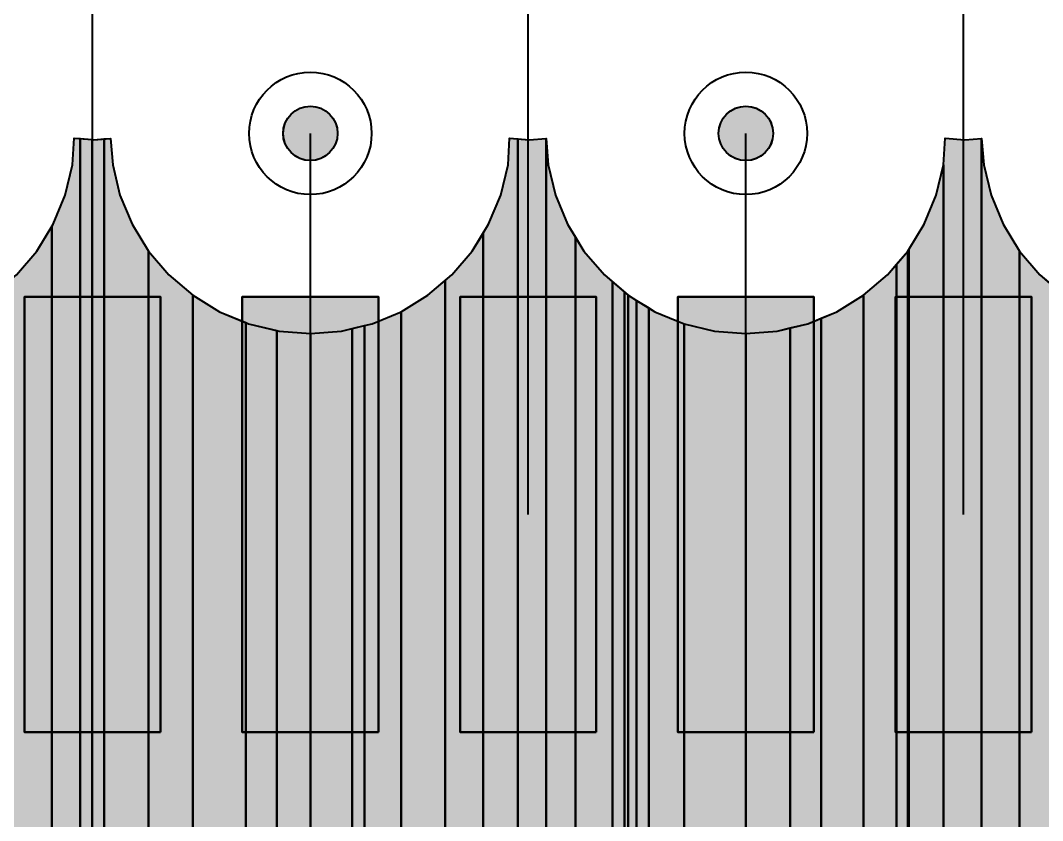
# Model space of a CAD drawing. Header units: millimetres. Extents: x 3.8 to 71.6, y 3.7 to 38.5.
# Drawn here: x 33.435 to 37.19, y 26.345 to 29.285 of the extents above; entities that cross this region are included whole.
import ezdxf

# ---------------------------------------------------------------- set-up
doc = ezdxf.new("R2010")
doc.units = ezdxf.units.MM
for name, color, linetype in [('bottom_copper', 7, 'Continuous'), ('drill_plated', 7, 'Continuous'), ('top_copper', 7, 'Continuous')]:
    doc.layers.add(name, color=color, linetype=linetype)

# ---------------------------------------------------------------- blocks, each defined once
blk = doc.blocks.new('Block34524')
at = {"layer": 'top_copper', "lineweight": 40}
for points in [[(0.2231, 17.7709), (0.1066, 17.7989), (0.0831, 17.8007), (0.0831, 24.6287), (0.0889, 24.7261), (0.1609, 24.7204), (0.2231, 24.7253), (0.2231, 17.7709)], [(0.3621, 17.7184), (0.2526, 17.7638), (0.2231, 17.7709), (0.2231, 24.7253), (0.2307, 24.6287), (0.2576, 24.5165), (0.3018, 24.4099), (0.3621, 24.3115), (0.3621, 17.7184)], [(0.0831, 17.8007), (-0.0431, 17.8106), (-0.0446, 17.8105), (-0.0446, 24.3175), (0.012, 24.4099), (0.0562, 24.5165), (0.0831, 24.6287), (0.0831, 17.8007)], [(0.5194, 17.6279), (0.3913, 17.7063), (0.3621, 17.7184), (0.3621, 24.3115), (0.437, 24.2238), (0.5194, 24.1534), (0.5194, 17.6279)]]:
    blk.add_hatch(color=7, dxfattribs=at).paths.add_polyline_path(points, flags=0)
at = {"layer": 'top_copper', "color": 7, "lineweight": 40}
for points in [[(0.2231, 17.7709), (0.1066, 17.7989), (0.0831, 17.8007), (0.0831, 24.6287), (0.0889, 24.7261), (0.1609, 24.7204), (0.2231, 24.7253), (0.2231, 17.7709)], [(0.3621, 17.7184), (0.2526, 17.7638), (0.2231, 17.7709), (0.2231, 24.7253), (0.2307, 24.6287), (0.2576, 24.5165), (0.3018, 24.4099), (0.3621, 24.3115), (0.3621, 17.7184)], [(0.0831, 17.8007), (-0.0431, 17.8106), (-0.0446, 17.8105), (-0.0446, 24.3175), (0.012, 24.4099), (0.0562, 24.5165), (0.0831, 24.6287), (0.0831, 17.8007)], [(0.5194, 17.6279), (0.3913, 17.7063), (0.3621, 17.7184), (0.3621, 24.3115), (0.437, 24.2238), (0.5194, 24.1534), (0.5194, 17.6279)]]:
    blk.add_lwpolyline(points, close=True, dxfattribs=at)
blk = doc.blocks.new('Block35240')
at = {"layer": 'top_copper', "lineweight": 40}
for points in [[(0.8474, 17.8102), (0.8066, 17.807), (0.8066, 24.2637), (0.8474, 24.3115), (0.8474, 17.8102)], [(0.8511, 17.8105), (0.8474, 17.8102), (0.8474, 24.3115), (0.8511, 24.3175), (0.8511, 17.8105)], [(0.8066, 17.807), (0.7029, 17.7989), (0.6848, 17.7945), (0.6848, 24.1489), (0.7725, 24.2238), (0.8066, 24.2637), (0.8066, 17.807)], [(0.6848, 17.7945), (0.5569, 17.7638), (0.5293, 17.7524), (0.5293, 24.0649), (0.5864, 24.0886), (0.6848, 24.1489), (0.6848, 17.7945)], [(-0.1043, 15.8072), (-0.1474, 15.8106), (-0.1489, 15.8105), (-0.1489, 24.13), (-0.1043, 24.1027), (-0.1043, 15.8072)], [(0.0254, 17.3296), (0, 17.2881), (-0.0575, 17.1494), (-0.0926, 17.0034), (-0.1043, 16.8537), (-0.1043, 24.1027), (-0.0812, 24.0886), (0.0254, 24.0444), (0.0254, 17.3296)], [(0.2526, 17.5959), (0.1759, 17.5304), (0.0784, 17.4162), (0.0254, 17.3296), (0.0254, 24.0444), (0.1376, 24.0175), (0.2526, 24.0084), (0.2526, 17.5959)], [(0.5293, 17.7524), (0.4182, 17.7063), (0.4151, 17.7044), (0.4151, 24.0289), (0.4798, 24.0444), (0.5293, 24.0649), (0.5293, 17.7524)], [(0.4151, 17.7044), (0.2901, 17.6279), (0.2526, 17.5959), (0.2526, 24.0084), (0.3676, 24.0175), (0.4151, 24.0289), (0.4151, 17.7044)]]:
    blk.add_hatch(color=7, dxfattribs=at).paths.add_polyline_path(points, flags=0)
at = {"layer": 'top_copper', "color": 7, "lineweight": 40}
for points in [[(0.8474, 17.8102), (0.8066, 17.807), (0.8066, 24.2637), (0.8474, 24.3115), (0.8474, 17.8102)], [(0.8511, 17.8105), (0.8474, 17.8102), (0.8474, 24.3115), (0.8511, 24.3175), (0.8511, 17.8105)], [(0.8066, 17.807), (0.7029, 17.7989), (0.6848, 17.7945), (0.6848, 24.1489), (0.7725, 24.2238), (0.8066, 24.2637), (0.8066, 17.807)], [(0.6848, 17.7945), (0.5569, 17.7638), (0.5293, 17.7524), (0.5293, 24.0649), (0.5864, 24.0886), (0.6848, 24.1489), (0.6848, 17.7945)], [(-0.1043, 15.8072), (-0.1474, 15.8106), (-0.1489, 15.8105), (-0.1489, 24.13), (-0.1043, 24.1027), (-0.1043, 15.8072)], [(0.0254, 17.3296), (0, 17.2881), (-0.0575, 17.1494), (-0.0926, 17.0034), (-0.1043, 16.8537), (-0.1043, 24.1027), (-0.0812, 24.0886), (0.0254, 24.0444), (0.0254, 17.3296)], [(0.2526, 17.5959), (0.1759, 17.5304), (0.0784, 17.4162), (0.0254, 17.3296), (0.0254, 24.0444), (0.1376, 24.0175), (0.2526, 24.0084), (0.2526, 17.5959)], [(0.5293, 17.7524), (0.4182, 17.7063), (0.4151, 17.7044), (0.4151, 24.0289), (0.4798, 24.0444), (0.5293, 24.0649), (0.5293, 17.7524)], [(0.4151, 17.7044), (0.2901, 17.6279), (0.2526, 17.5959), (0.2526, 24.0084), (0.3676, 24.0175), (0.4151, 24.0289), (0.4151, 17.7044)]]:
    blk.add_lwpolyline(points, close=True, dxfattribs=at)
blk = doc.blocks.new('Block36083')
at = {"layer": 'top_copper', "lineweight": 40}
for points in [[(0.5194, 17.6279), (0.3913, 17.7063), (0.3913, 24.3761), (0.412, 24.4099), (0.4562, 24.5165), (0.4831, 24.6287), (0.4889, 24.7261), (0.5194, 24.7237), (0.5194, 17.6279)], [(0.6231, 17.5394), (0.5194, 17.6279), (0.5194, 24.7237), (0.5609, 24.7204), (0.6231, 24.7253), (0.6231, 17.5394)], [(0.7311, 17.4162), (0.6336, 17.5304), (0.6231, 17.5394), (0.6231, 24.7253), (0.6307, 24.6287), (0.6576, 24.5165), (0.7018, 24.4099), (0.7311, 24.3621), (0.7311, 17.4162)], [(0.3913, 17.7063), (0.2526, 17.7638), (0.2526, 24.2031), (0.2768, 24.2238), (0.3517, 24.3115), (0.3913, 24.3761), (0.3913, 17.7063)], [(0.867, 17.1494), (0.8095, 17.2881), (0.7311, 17.4162), (0.7311, 24.3621), (0.7621, 24.3115), (0.837, 24.2238), (0.867, 24.1982), (0.867, 17.1494)], [(0.2526, 17.7638), (0.1066, 17.7989), (0.0907, 17.8001), (0.0907, 24.0886), (0.1891, 24.1489), (0.2526, 24.2031), (0.2526, 17.7638)], [(0.9109, 16.8537), (0.9021, 17.0034), (0.867, 17.1494), (0.867, 24.1982), (0.9109, 24.1607), (0.9109, 16.8537)], [(0.9247, 15.8081), (0.9109, 15.807), (0.9109, 24.1607), (0.9247, 24.1489), (0.9247, 15.8081)], [(0.9554, 15.8105), (0.9247, 15.8081), (0.9247, 24.1489), (0.9554, 24.13), (0.9554, 15.8105)], [(0.0907, 17.8001), (-0.0431, 17.8106), (-0.0446, 17.8105), (-0.0446, 24.0375), (-0.0159, 24.0444), (0.0907, 24.0886), (0.0907, 17.8001)]]:
    blk.add_hatch(color=7, dxfattribs=at).paths.add_polyline_path(points, flags=0)
at = {"layer": 'top_copper', "color": 7, "lineweight": 40}
for points in [[(0.5194, 17.6279), (0.3913, 17.7063), (0.3913, 24.3761), (0.412, 24.4099), (0.4562, 24.5165), (0.4831, 24.6287), (0.4889, 24.7261), (0.5194, 24.7237), (0.5194, 17.6279)], [(0.6231, 17.5394), (0.5194, 17.6279), (0.5194, 24.7237), (0.5609, 24.7204), (0.6231, 24.7253), (0.6231, 17.5394)], [(0.7311, 17.4162), (0.6336, 17.5304), (0.6231, 17.5394), (0.6231, 24.7253), (0.6307, 24.6287), (0.6576, 24.5165), (0.7018, 24.4099), (0.7311, 24.3621), (0.7311, 17.4162)], [(0.3913, 17.7063), (0.2526, 17.7638), (0.2526, 24.2031), (0.2768, 24.2238), (0.3517, 24.3115), (0.3913, 24.3761), (0.3913, 17.7063)], [(0.867, 17.1494), (0.8095, 17.2881), (0.7311, 17.4162), (0.7311, 24.3621), (0.7621, 24.3115), (0.837, 24.2238), (0.867, 24.1982), (0.867, 17.1494)], [(0.2526, 17.7638), (0.1066, 17.7989), (0.0907, 17.8001), (0.0907, 24.0886), (0.1891, 24.1489), (0.2526, 24.2031), (0.2526, 17.7638)], [(0.9109, 16.8537), (0.9021, 17.0034), (0.867, 17.1494), (0.867, 24.1982), (0.9109, 24.1607), (0.9109, 16.8537)], [(0.9247, 15.8081), (0.9109, 15.807), (0.9109, 24.1607), (0.9247, 24.1489), (0.9247, 15.8081)], [(0.9554, 15.8105), (0.9247, 15.8081), (0.9247, 24.1489), (0.9554, 24.13), (0.9554, 15.8105)], [(0.0907, 17.8001), (-0.0431, 17.8106), (-0.0446, 17.8105), (-0.0446, 24.0375), (-0.0159, 24.0444), (0.0907, 24.0886), (0.0907, 17.8001)]]:
    blk.add_lwpolyline(points, close=True, dxfattribs=at)
blk = doc.blocks.new('Block37007')
at = {"layer": 'top_copper', "lineweight": 40}
for points in [[(-0.0576, 15.8072), (-0.1007, 15.8106), (-0.1022, 15.8105), (-0.1022, 24.7209), (-0.0967, 24.7204), (-0.0576, 24.7235), (-0.0576, 15.8072)], [(0.1045, 17.3825), (0.0467, 17.2881), (-0.0108, 17.1494), (-0.0459, 17.0034), (-0.0576, 16.8537), (-0.0576, 24.7235), (-0.0345, 24.7253), (-0.0269, 24.6287), (0, 24.5165), (0.0442, 24.4099), (0.1045, 24.3115), (0.1045, 17.3825)], [(0.2671, 17.5684), (0.2226, 17.5304), (0.1251, 17.4162), (0.1045, 17.3825), (0.1045, 24.3115), (0.1794, 24.2238), (0.2671, 24.1489), (0.2671, 17.5684)], [(0.4618, 17.7044), (0.3368, 17.6279), (0.2671, 17.5684), (0.2671, 24.1489), (0.3655, 24.0886), (0.4618, 24.0487), (0.4618, 17.7044)], [(0.576, 17.7524), (0.4649, 17.7063), (0.4618, 17.7044), (0.4618, 24.0487), (0.4721, 24.0444), (0.576, 24.0195), (0.576, 17.7524)], [(0.8978, 17.8105), (0.8533, 17.807), (0.8533, 24.0268), (0.8978, 24.0375), (0.8978, 17.8105)], [(0.6993, 17.7868), (0.6036, 17.7638), (0.576, 17.7524), (0.576, 24.0195), (0.5843, 24.0175), (0.6993, 24.0084), (0.6993, 17.7868)], [(0.8533, 17.807), (0.7496, 17.7989), (0.6993, 17.7868), (0.6993, 24.0084), (0.8143, 24.0175), (0.8533, 24.0268), (0.8533, 17.807)]]:
    blk.add_hatch(color=7, dxfattribs=at).paths.add_polyline_path(points, flags=0)
at = {"layer": 'top_copper', "color": 7, "lineweight": 40}
for points in [[(-0.0576, 15.8072), (-0.1007, 15.8106), (-0.1022, 15.8105), (-0.1022, 24.7209), (-0.0967, 24.7204), (-0.0576, 24.7235), (-0.0576, 15.8072)], [(0.1045, 17.3825), (0.0467, 17.2881), (-0.0108, 17.1494), (-0.0459, 17.0034), (-0.0576, 16.8537), (-0.0576, 24.7235), (-0.0345, 24.7253), (-0.0269, 24.6287), (0, 24.5165), (0.0442, 24.4099), (0.1045, 24.3115), (0.1045, 17.3825)], [(0.2671, 17.5684), (0.2226, 17.5304), (0.1251, 17.4162), (0.1045, 17.3825), (0.1045, 24.3115), (0.1794, 24.2238), (0.2671, 24.1489), (0.2671, 17.5684)], [(0.4618, 17.7044), (0.3368, 17.6279), (0.2671, 17.5684), (0.2671, 24.1489), (0.3655, 24.0886), (0.4618, 24.0487), (0.4618, 17.7044)], [(0.576, 17.7524), (0.4649, 17.7063), (0.4618, 17.7044), (0.4618, 24.0487), (0.4721, 24.0444), (0.576, 24.0195), (0.576, 17.7524)], [(0.8978, 17.8105), (0.8533, 17.807), (0.8533, 24.0268), (0.8978, 24.0375), (0.8978, 17.8105)], [(0.6993, 17.7868), (0.6036, 17.7638), (0.576, 17.7524), (0.576, 24.0195), (0.5843, 24.0175), (0.6993, 24.0084), (0.6993, 17.7868)], [(0.8533, 17.807), (0.7496, 17.7989), (0.6993, 17.7868), (0.6993, 24.0084), (0.8143, 24.0175), (0.8533, 24.0268), (0.8533, 17.807)]]:
    blk.add_lwpolyline(points, close=True, dxfattribs=at)
blk = doc.blocks.new('Block38481')
at = {"layer": 'top_copper', "lineweight": 40}
for points in [[(0.9109, 16.8537), (0.9021, 17.0034), (0.867, 17.1494), (0.8095, 17.2881), (0.8072, 17.2919), (0.8072, 24.4021), (0.812, 24.4099), (0.8562, 24.5165), (0.8831, 24.6287), (0.8889, 24.7261), (0.9109, 24.7244), (0.9109, 16.8537)], [(0.9554, 15.8105), (0.9109, 15.807), (0.9109, 24.7244), (0.9554, 24.7209), (0.9554, 15.8105)], [(0.8072, 17.2919), (0.7311, 17.4162), (0.6336, 17.5304), (0.6336, 24.1869), (0.6768, 24.2238), (0.7517, 24.3115), (0.8072, 24.4021), (0.8072, 17.2919)]]:
    blk.add_hatch(color=7, dxfattribs=at).paths.add_polyline_path(points, flags=0)
at = {"layer": 'top_copper', "color": 7, "lineweight": 40}
for points in [[(0.9109, 16.8537), (0.9021, 17.0034), (0.867, 17.1494), (0.8095, 17.2881), (0.8072, 17.2919), (0.8072, 24.4021), (0.812, 24.4099), (0.8562, 24.5165), (0.8831, 24.6287), (0.8889, 24.7261), (0.9109, 24.7244), (0.9109, 16.8537)], [(0.9554, 15.8105), (0.9109, 15.807), (0.9109, 24.7244), (0.9554, 24.7209), (0.9554, 15.8105)], [(0.8072, 17.2919), (0.7311, 17.4162), (0.6336, 17.5304), (0.6336, 24.1869), (0.6768, 24.2238), (0.7517, 24.3115), (0.8072, 24.4021), (0.8072, 17.2919)]]:
    blk.add_lwpolyline(points, close=True, dxfattribs=at)

msp = doc.modelspace()

# ---------------------------------------------------------------- hatches: boundary and pattern name
at = {"layer": 'bottom_copper', "lineweight": 40}
for points in [[(34.5981, 28.8505), (34.5924, 28.8317), (34.5831, 28.8144), (34.5707, 28.7993), (34.5556, 28.7869), (34.5383, 28.7776), (34.5195, 28.7719), (34.5, 28.77), (34.4805, 28.7719), (34.4617, 28.7776), (34.4444, 28.7869), (34.4293, 28.7993), (34.4169, 28.8144), (34.4076, 28.8317), (34.4019, 28.8505), (34.4, 28.87), (34.4019, 28.8895), (34.4076, 28.9083), (34.4169, 28.9256), (34.4293, 28.9407), (34.4444, 28.9531), (34.4617, 28.9624), (34.4805, 28.9681), (34.5, 28.97), (34.5195, 28.9681), (34.5383, 28.9624), (34.5556, 28.9531), (34.5707, 28.9407), (34.5831, 28.9256), (34.5924, 28.9083), (34.5981, 28.8895), (34.6, 28.87), (34.5981, 28.8505)], [(36.1981, 28.8505), (36.1924, 28.8317), (36.1831, 28.8144), (36.1707, 28.7993), (36.1556, 28.7869), (36.1383, 28.7776), (36.1195, 28.7719), (36.1, 28.77), (36.0805, 28.7719), (36.0617, 28.7776), (36.0444, 28.7869), (36.0293, 28.7993), (36.0169, 28.8144), (36.0076, 28.8317), (36.0019, 28.8505), (36, 28.87), (36.0019, 28.8895), (36.0076, 28.9083), (36.0169, 28.9256), (36.0293, 28.9407), (36.0444, 28.9531), (36.0617, 28.9624), (36.0805, 28.9681), (36.1, 28.97), (36.1195, 28.9681), (36.1383, 28.9624), (36.1556, 28.9531), (36.1707, 28.9407), (36.1831, 28.9256), (36.1924, 28.9083), (36.1981, 28.8895), (36.2, 28.87), (36.1981, 28.8505)], [(33.95, 26.67), (33.45, 26.67), (33.45, 28.27), (33.95, 28.27), (33.95, 26.67)], [(34.75, 26.67), (34.25, 26.67), (34.25, 28.27), (34.75, 28.27), (34.75, 26.67)], [(35.55, 26.67), (35.05, 26.67), (35.05, 28.27), (35.55, 28.27), (35.55, 26.67)], [(36.35, 26.67), (35.85, 26.67), (35.85, 28.27), (36.35, 28.27), (36.35, 26.67)], [(37.15, 26.67), (36.65, 26.67), (36.65, 28.27), (37.15, 28.27), (37.15, 26.67)]]:
    msp.add_hatch(color=7, dxfattribs=at).paths.add_polyline_path(points, flags=0)
at = {"layer": 'drill_plated', "lineweight": 40}
for points in [[(34.5981, 28.8505), (34.5924, 28.8317), (34.5831, 28.8144), (34.5707, 28.7993), (34.5556, 28.7869), (34.5383, 28.7776), (34.5195, 28.7719), (34.5, 28.77), (34.4805, 28.7719), (34.4617, 28.7776), (34.4444, 28.7869), (34.4293, 28.7993), (34.4169, 28.8144), (34.4076, 28.8317), (34.4019, 28.8505), (34.4, 28.87), (34.4019, 28.8895), (34.4076, 28.9083), (34.4169, 28.9256), (34.4293, 28.9407), (34.4444, 28.9531), (34.4617, 28.9624), (34.4805, 28.9681), (34.5, 28.97), (34.5195, 28.9681), (34.5383, 28.9624), (34.5556, 28.9531), (34.5707, 28.9407), (34.5831, 28.9256), (34.5924, 28.9083), (34.5981, 28.8895), (34.6, 28.87), (34.5981, 28.8505)], [(36.1981, 28.8505), (36.1924, 28.8317), (36.1831, 28.8144), (36.1707, 28.7993), (36.1556, 28.7869), (36.1383, 28.7776), (36.1195, 28.7719), (36.1, 28.77), (36.0805, 28.7719), (36.0617, 28.7776), (36.0444, 28.7869), (36.0293, 28.7993), (36.0169, 28.8144), (36.0076, 28.8317), (36.0019, 28.8505), (36, 28.87), (36.0019, 28.8895), (36.0076, 28.9083), (36.0169, 28.9256), (36.0293, 28.9407), (36.0444, 28.9531), (36.0617, 28.9624), (36.0805, 28.9681), (36.1, 28.97), (36.1195, 28.9681), (36.1383, 28.9624), (36.1556, 28.9531), (36.1707, 28.9407), (36.1831, 28.9256), (36.1924, 28.9083), (36.1981, 28.8895), (36.2, 28.87), (36.1981, 28.8505)]]:
    msp.add_hatch(color=7, dxfattribs=at).paths.add_polyline_path(points, flags=0)
at = {"layer": 'top_copper', "lineweight": 40}
for points in [[(34.5981, 28.8505), (34.5924, 28.8317), (34.5831, 28.8144), (34.5707, 28.7993), (34.5556, 28.7869), (34.5383, 28.7776), (34.5195, 28.7719), (34.5, 28.77), (34.4805, 28.7719), (34.4617, 28.7776), (34.4444, 28.7869), (34.4293, 28.7993), (34.4169, 28.8144), (34.4076, 28.8317), (34.4019, 28.8505), (34.4, 28.87), (34.4019, 28.8895), (34.4076, 28.9083), (34.4169, 28.9256), (34.4293, 28.9407), (34.4444, 28.9531), (34.4617, 28.9624), (34.4805, 28.9681), (34.5, 28.97), (34.5195, 28.9681), (34.5383, 28.9624), (34.5556, 28.9531), (34.5707, 28.9407), (34.5831, 28.9256), (34.5924, 28.9083), (34.5981, 28.8895), (34.6, 28.87), (34.5981, 28.8505)], [(36.1981, 28.8505), (36.1924, 28.8317), (36.1831, 28.8144), (36.1707, 28.7993), (36.1556, 28.7869), (36.1383, 28.7776), (36.1195, 28.7719), (36.1, 28.77), (36.0805, 28.7719), (36.0617, 28.7776), (36.0444, 28.7869), (36.0293, 28.7993), (36.0169, 28.8144), (36.0076, 28.8317), (36.0019, 28.8505), (36, 28.87), (36.0019, 28.8895), (36.0076, 28.9083), (36.0169, 28.9256), (36.0293, 28.9407), (36.0444, 28.9531), (36.0617, 28.9624), (36.0805, 28.9681), (36.1, 28.97), (36.1195, 28.9681), (36.1383, 28.9624), (36.1556, 28.9531), (36.1707, 28.9407), (36.1831, 28.9256), (36.1924, 28.9083), (36.1981, 28.8895), (36.2, 28.87), (36.1981, 28.8505)]]:
    msp.add_hatch(color=7, dxfattribs=at).paths.add_polyline_path(points, flags=0)

# ---------------------------------------------------------------- linework, layer by layer
at = {"layer": 'bottom_copper', "color": 7, "lineweight": 40}
for p, q in [((33.7, 27.47), (33.7, 29.578)), ((35.3, 27.47), (35.3, 29.578)), ((36.9, 27.47), (36.9, 29.578)), ((34.5, 27.47), (34.5, 28.87)), ((36.1, 27.47), (36.1, 28.87)), ((33.95, 28.27), (33.45, 28.27)), ((33.45, 28.27), (33.45, 26.67)), ((33.95, 26.67), (33.95, 28.27)), ((34.75, 28.27), (34.25, 28.27)), ((34.25, 28.27), (34.25, 26.67)), ((34.75, 26.67), (34.75, 28.27)), ((35.55, 28.27), (35.05, 28.27)), ((35.05, 28.27), (35.05, 26.67)), ((35.55, 26.67), (35.55, 28.27)), ((36.35, 28.27), (35.85, 28.27)), ((35.85, 28.27), (35.85, 26.67)), ((36.35, 26.67), (36.35, 28.27)), ((37.15, 28.27), (36.65, 28.27)), ((36.65, 28.27), (36.65, 26.67)), ((37.15, 26.67), (37.15, 28.27)), ((33.45, 26.67), (33.95, 26.67)), ((34.25, 26.67), (34.75, 26.67)), ((35.05, 26.67), (35.55, 26.67)), ((35.85, 26.67), (36.35, 26.67)), ((36.65, 26.67), (37.15, 26.67))]:
    msp.add_line(p, q, dxfattribs=at)
for points in [[(34.5981, 28.8505), (34.5924, 28.8317), (34.5831, 28.8144), (34.5707, 28.7993), (34.5556, 28.7869), (34.5383, 28.7776), (34.5195, 28.7719), (34.5, 28.77), (34.4805, 28.7719), (34.4617, 28.7776), (34.4444, 28.7869), (34.4293, 28.7993), (34.4169, 28.8144), (34.4076, 28.8317), (34.4019, 28.8505), (34.4, 28.87), (34.4019, 28.8895), (34.4076, 28.9083), (34.4169, 28.9256), (34.4293, 28.9407), (34.4444, 28.9531), (34.4617, 28.9624), (34.4805, 28.9681), (34.5, 28.97), (34.5195, 28.9681), (34.5383, 28.9624), (34.5556, 28.9531), (34.5707, 28.9407), (34.5831, 28.9256), (34.5924, 28.9083), (34.5981, 28.8895), (34.6, 28.87), (34.5981, 28.8505)], [(36.1981, 28.8505), (36.1924, 28.8317), (36.1831, 28.8144), (36.1707, 28.7993), (36.1556, 28.7869), (36.1383, 28.7776), (36.1195, 28.7719), (36.1, 28.77), (36.0805, 28.7719), (36.0617, 28.7776), (36.0444, 28.7869), (36.0293, 28.7993), (36.0169, 28.8144), (36.0076, 28.8317), (36.0019, 28.8505), (36, 28.87), (36.0019, 28.8895), (36.0076, 28.9083), (36.0169, 28.9256), (36.0293, 28.9407), (36.0444, 28.9531), (36.0617, 28.9624), (36.0805, 28.9681), (36.1, 28.97), (36.1195, 28.9681), (36.1383, 28.9624), (36.1556, 28.9531), (36.1707, 28.9407), (36.1831, 28.9256), (36.1924, 28.9083), (36.1981, 28.8895), (36.2, 28.87), (36.1981, 28.8505)], [(33.95, 26.67), (33.45, 26.67), (33.45, 28.27), (33.95, 28.27), (33.95, 26.67)], [(34.75, 26.67), (34.25, 26.67), (34.25, 28.27), (34.75, 28.27), (34.75, 26.67)], [(35.55, 26.67), (35.05, 26.67), (35.05, 28.27), (35.55, 28.27), (35.55, 26.67)], [(36.35, 26.67), (35.85, 26.67), (35.85, 28.27), (36.35, 28.27), (36.35, 26.67)], [(37.15, 26.67), (36.65, 26.67), (36.65, 28.27), (37.15, 28.27), (37.15, 26.67)]]:
    msp.add_lwpolyline(points, close=True, dxfattribs=at)
for centre, major_axis in [((34.5, 28.87), (0.225, 0)), ((36.1, 28.87), (0.225, 0)), ((34.5, 28.87), (0.1, 0)), ((36.1, 28.87), (0.1, 0))]:
    msp.add_ellipse(centre, major_axis=major_axis, ratio=1, dxfattribs=at)
at = {"layer": 'drill_plated', "color": 7, "lineweight": 40}
for points in [[(34.5981, 28.8505), (34.5924, 28.8317), (34.5831, 28.8144), (34.5707, 28.7993), (34.5556, 28.7869), (34.5383, 28.7776), (34.5195, 28.7719), (34.5, 28.77), (34.4805, 28.7719), (34.4617, 28.7776), (34.4444, 28.7869), (34.4293, 28.7993), (34.4169, 28.8144), (34.4076, 28.8317), (34.4019, 28.8505), (34.4, 28.87), (34.4019, 28.8895), (34.4076, 28.9083), (34.4169, 28.9256), (34.4293, 28.9407), (34.4444, 28.9531), (34.4617, 28.9624), (34.4805, 28.9681), (34.5, 28.97), (34.5195, 28.9681), (34.5383, 28.9624), (34.5556, 28.9531), (34.5707, 28.9407), (34.5831, 28.9256), (34.5924, 28.9083), (34.5981, 28.8895), (34.6, 28.87), (34.5981, 28.8505)], [(36.1981, 28.8505), (36.1924, 28.8317), (36.1831, 28.8144), (36.1707, 28.7993), (36.1556, 28.7869), (36.1383, 28.7776), (36.1195, 28.7719), (36.1, 28.77), (36.0805, 28.7719), (36.0617, 28.7776), (36.0444, 28.7869), (36.0293, 28.7993), (36.0169, 28.8144), (36.0076, 28.8317), (36.0019, 28.8505), (36, 28.87), (36.0019, 28.8895), (36.0076, 28.9083), (36.0169, 28.9256), (36.0293, 28.9407), (36.0444, 28.9531), (36.0617, 28.9624), (36.0805, 28.9681), (36.1, 28.97), (36.1195, 28.9681), (36.1383, 28.9624), (36.1556, 28.9531), (36.1707, 28.9407), (36.1831, 28.9256), (36.1924, 28.9083), (36.1981, 28.8895), (36.2, 28.87), (36.1981, 28.8505)]]:
    msp.add_lwpolyline(points, close=True, dxfattribs=at)
for centre in [(34.5, 28.87), (36.1, 28.87)]:
    msp.add_ellipse(centre, major_axis=(0.1, 0), ratio=1, dxfattribs=at)
at = {"layer": 'top_copper', "color": 7, "lineweight": 40}
for p, q in [((33.6262, 28.755), (33.632, 28.8524)), ((33.632, 28.8524), (33.6985, 28.8472)), ((33.6985, 19.9368), (33.6985, 28.8472)), ((33.6985, 28.8472), (33.704, 28.8467)), ((33.6985, 28.8472), (33.6985, 19.9368)), ((33.704, 28.8467), (33.7662, 28.8516)), ((33.7662, 28.8516), (33.7738, 28.755)), ((35.2262, 28.755), (35.232, 28.8524)), ((35.232, 28.8524), (35.304, 28.8467)), ((35.304, 28.8467), (35.3662, 28.8516)), ((35.3662, 28.8516), (35.3738, 28.755)), ((36.8262, 28.755), (36.832, 28.8524)), ((36.832, 28.8524), (36.904, 28.8467)), ((36.904, 28.8467), (36.9662, 28.8516)), ((36.9662, 28.8516), (36.9738, 28.755)), ((33.5993, 28.6428), (33.6262, 28.755)), ((33.7738, 28.755), (33.8007, 28.6428)), ((35.1993, 28.6428), (35.2262, 28.755)), ((35.3738, 28.755), (35.4007, 28.6428)), ((36.7993, 28.6428), (36.8262, 28.755)), ((36.9738, 28.755), (37.0007, 28.6428)), ((33.5551, 28.5362), (33.5993, 28.6428)), ((33.8007, 28.6428), (33.8449, 28.5362)), ((35.1551, 28.5362), (35.1993, 28.6428)), ((35.4007, 28.6428), (35.4449, 28.5362)), ((36.7551, 28.5362), (36.7993, 28.6428)), ((37.0007, 28.6428), (37.0449, 28.5362)), ((33.4948, 28.4378), (33.5551, 28.5362)), ((33.8449, 28.5362), (33.9052, 28.4378)), ((35.0948, 28.4378), (35.1551, 28.5362)), ((35.4449, 28.5362), (35.5052, 28.4378)), ((36.6985, 28.4438), (36.7551, 28.5362)), ((37.0449, 28.5362), (37.1052, 28.4378)), ((33.4199, 28.3501), (33.4948, 28.4378)), ((33.9052, 28.4378), (33.9801, 28.3501)), ((35.0199, 28.3501), (35.0948, 28.4378)), ((35.5052, 28.4378), (35.5801, 28.3501)), ((36.6199, 28.3501), (36.6948, 28.4378)), ((36.6948, 28.4378), (36.6985, 28.4438)), ((36.6985, 21.9368), (36.6985, 28.4438)), ((36.6985, 28.4438), (36.6985, 21.9368)), ((37.1052, 28.4378), (37.1801, 28.3501)), ((33.9801, 28.3501), (34.0678, 28.2752)), ((34.9322, 28.2752), (35.0199, 28.3501)), ((35.5801, 28.3501), (35.6678, 28.2752)), ((36.5322, 28.2752), (36.6199, 28.3501)), ((37.1801, 28.3501), (37.2678, 28.2752)), ((34.0678, 28.2752), (34.1662, 28.2149)), ((34.8338, 28.2149), (34.9322, 28.2752)), ((35.6678, 28.2752), (35.6985, 28.2563)), ((35.6985, 19.9368), (35.6985, 28.2563)), ((35.6985, 28.2563), (35.7662, 28.2149)), ((35.6985, 28.2563), (35.6985, 19.9368)), ((36.4338, 28.2149), (36.5322, 28.2752)), ((34.1662, 28.2149), (34.2728, 28.1707)), ((34.7272, 28.1707), (34.8338, 28.2149)), ((35.7662, 28.2149), (35.8728, 28.1707)), ((36.3272, 28.1707), (36.4338, 28.2149)), ((34.2728, 28.1707), (34.385, 28.1438)), ((34.615, 28.1438), (34.6985, 28.1638)), ((34.6985, 28.1638), (34.7272, 28.1707)), ((34.6985, 21.9368), (34.6985, 28.1638)), ((34.6985, 28.1638), (34.6985, 21.9368)), ((35.8728, 28.1707), (35.985, 28.1438)), ((36.215, 28.1438), (36.3272, 28.1707)), ((34.385, 28.1438), (34.5, 28.1347)), ((34.5, 28.1347), (34.615, 28.1438)), ((35.985, 28.1438), (36.1, 28.1347)), ((36.1, 28.1347), (36.215, 28.1438))]:
    msp.add_line(p, q, dxfattribs=at)
for points in [[(34.5981, 28.8505), (34.5924, 28.8317), (34.5831, 28.8144), (34.5707, 28.7993), (34.5556, 28.7869), (34.5383, 28.7776), (34.5195, 28.7719), (34.5, 28.77), (34.4805, 28.7719), (34.4617, 28.7776), (34.4444, 28.7869), (34.4293, 28.7993), (34.4169, 28.8144), (34.4076, 28.8317), (34.4019, 28.8505), (34.4, 28.87), (34.4019, 28.8895), (34.4076, 28.9083), (34.4169, 28.9256), (34.4293, 28.9407), (34.4444, 28.9531), (34.4617, 28.9624), (34.4805, 28.9681), (34.5, 28.97), (34.5195, 28.9681), (34.5383, 28.9624), (34.5556, 28.9531), (34.5707, 28.9407), (34.5831, 28.9256), (34.5924, 28.9083), (34.5981, 28.8895), (34.6, 28.87), (34.5981, 28.8505)], [(36.1981, 28.8505), (36.1924, 28.8317), (36.1831, 28.8144), (36.1707, 28.7993), (36.1556, 28.7869), (36.1383, 28.7776), (36.1195, 28.7719), (36.1, 28.77), (36.0805, 28.7719), (36.0617, 28.7776), (36.0444, 28.7869), (36.0293, 28.7993), (36.0169, 28.8144), (36.0076, 28.8317), (36.0019, 28.8505), (36, 28.87), (36.0019, 28.8895), (36.0076, 28.9083), (36.0169, 28.9256), (36.0293, 28.9407), (36.0444, 28.9531), (36.0617, 28.9624), (36.0805, 28.9681), (36.1, 28.97), (36.1195, 28.9681), (36.1383, 28.9624), (36.1556, 28.9531), (36.1707, 28.9407), (36.1831, 28.9256), (36.1924, 28.9083), (36.1981, 28.8895), (36.2, 28.87), (36.1981, 28.8505)]]:
    msp.add_lwpolyline(points, close=True, dxfattribs=at)
for centre, major_axis in [((34.5, 28.87), (0.225, 0)), ((36.1, 28.87), (0.225, 0)), ((34.5, 28.87), (0.1, 0)), ((36.1, 28.87), (0.1, 0))]:
    msp.add_ellipse(centre, major_axis=major_axis, ratio=1, dxfattribs=at)

# ---------------------------------------------------------------- block references
at = {"layer": 'top_copper'}
for name, p in [('Block38481', (32.7431, 4.1263)), ('Block37007', (33.8007, 4.1263)), ('Block36083', (34.7431, 4.1263)), ('Block34524', (36.7431, 4.1263)), ('Block35240', (35.8474, 4.1263))]:
    msp.add_blockref(name, p, dxfattribs=at)

doc.saveas('drawing.dxf')
